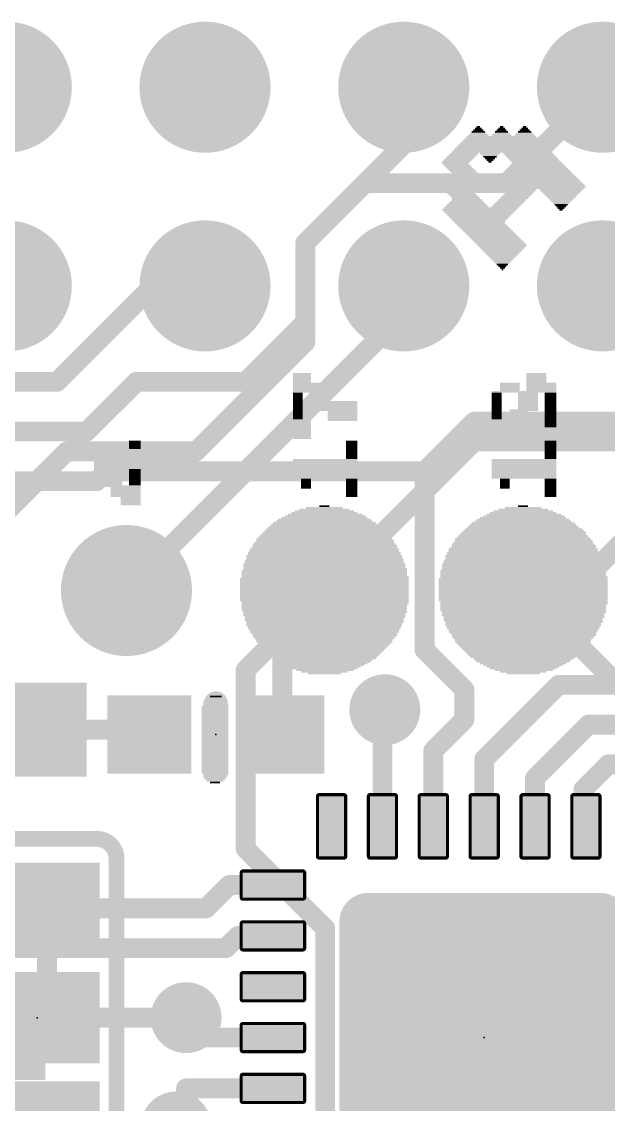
# Model space of a CAD drawing. Extents: x -8 to 72.9, y -20.5 to 38.
# Drawn here: x 11.11 to 18.6, y 14.77 to 28.61 of the extents above; entities that cross this region are included whole.
import ezdxf

# ---------------------------------------------------------------- set-up
doc = ezdxf.new("R2010")
doc.units = 0
for name, color, linetype in [('1', 12, 'CONTINUOUS'), ('16', 132, 'CONTINUOUS'), ('17', 110, 'CONTINUOUS'), ('18', 110, 'CONTINUOUS'), ('203', 40, 'CONTINUOUS'), ('21', 40, 'CONTINUOUS'), ('22', 253, 'CONTINUOUS'), ('23', 53, 'CONTINUOUS'), ('24', 53, 'CONTINUOUS')]:
    doc.layers.add(name, color=color, linetype=linetype)

# ---------------------------------------------------------------- blocks, each defined once
blk = doc.blocks.new('RECT')
blk.add_solid([(-0.5, -0.5), (0.5, -0.5), (-0.5, 0.5), (0.5, 0.5)])
blk = doc.blocks.new('ROUNDP')
at = {"const_width": 0.5}
blk.add_lwpolyline([(0, -0.25, 1), (0, 0.25, 1), (0, -0.25)], format="xyb", dxfattribs=at)
blk = doc.blocks.new('RECT136000X64000R20')
at = {"const_width": 0.04}
blk.add_lwpolyline([(0.405, -0.16), (0.405, 0.16, 0.4142), (0.385, 0.18), (-0.385, 0.18, 0.4142), (-0.405, 0.16), (-0.405, -0.16, 0.4142), (-0.385, -0.18), (0.385, -0.18, 0.4142)], format="xyb", close=True, dxfattribs=at)
blk.add_solid([(-0.395, -0.17), (0.395, -0.17), (-0.395, 0.17), (0.395, 0.17)])
blk = doc.blocks.new('RECT64000X136000R20')
at = {"const_width": 0.04}
blk.add_lwpolyline([(0.18, -0.385), (0.18, 0.385, 0.4142), (0.16, 0.405), (-0.16, 0.405, 0.4142), (-0.18, 0.385), (-0.18, -0.385, 0.4142), (-0.16, -0.405), (0.16, -0.405, 0.4142)], format="xyb", close=True, dxfattribs=at)
blk.add_solid([(-0.17, -0.395), (0.17, -0.395), (-0.17, 0.395), (0.17, 0.395)])
blk = doc.blocks.new('RECT592000X592000R20')
at = {"const_width": 0.37}
blk.add_lwpolyline([(1.665, -1.48), (1.665, 1.48, 0.4142), (1.48, 1.665), (-1.48, 1.665, 0.4142), (-1.665, 1.48), (-1.665, -1.48, 0.4142), (-1.48, -1.665), (1.48, -1.665, 0.4142)], format="xyb", close=True, dxfattribs=at)
blk.add_solid([(-1.5054, -1.5054), (1.5054, -1.5054), (-1.5054, 1.5054), (1.5054, 1.5054)])
blk = doc.blocks.new('ROUNDV')
at = {"const_width": 0.5}
blk.add_lwpolyline([(0, -0.25, 1), (0, 0.25, 1), (0, -0.25)], format="xyb", dxfattribs=at)

msp = doc.modelspace()

# ---------------------------------------------------------------- linework, layer by layer
at = {"layer": '1', "const_width": 0.254}
for points in [[(15.99, 27.039), (15.99, 27.77)], [(14.732, 25.781), (15.99, 27.039)], [(14.732, 24.765), (14.732, 25.781)], [(11.557, 24.003), (12.784, 25.23)], [(12.784, 25.23), (13.45, 25.23)], [(13.97, 24.003), (14.732, 24.765)], [(7.874, 24.003), (11.557, 24.003)], [(11.938, 23.368), (12.573, 24.003)], [(12.573, 24.003), (13.97, 24.003)], [(16.256, 22.86), (16.891, 23.495)], [(16.891, 23.495), (21.336, 23.495)], [(8.255, 23.368), (11.938, 23.368)], [(12.192, 22.86), (12.065, 22.733)], [(12.192, 22.86), (16.256, 22.86)], [(16.256, 22.86), (16.256, 20.5775)], [(12.065, 22.733), (9.271, 22.733)], [(14.439, 20.789), (14.986, 21.336)], [(14.439, 19.4945), (14.439, 20.789)], [(16.764, 20.0695), (16.256, 20.5775)], [(17.9705, 20.1295), (17.018, 19.177)], [(46.3703, 20.1295), (17.9705, 20.1295)], [(16.764, 19.685), (16.764, 20.0695)], [(15.718, 19.782), (15.748, 19.812)], [(15.718, 18.321), (15.718, 19.782)], [(16.368, 19.289), (16.764, 19.685)], [(11.337, 19.558), (12.739, 19.558)], [(12.739, 19.558), (12.739, 19.4945)], [(17.668, 18.938), (18.3515, 19.6215)], [(18.3515, 19.6215), (19.6215, 19.6215)], [(16.368, 18.321), (16.368, 19.289)], [(17.018, 19.177), (17.018, 18.321)], [(18.6055, 19.1135), (18.288, 18.796)], [(19.3675, 19.1135), (18.6055, 19.1135)], [(17.668, 18.321), (17.668, 18.938)], [(18.288, 18.796), (18.288, 18.351)], [(18.288, 18.351), (18.318, 18.321)], [(13.462, 17.272), (13.761, 17.571)], [(13.761, 17.571), (14.318, 17.571)], [(7.874, 17.272), (13.462, 17.272)], [(13.716, 16.764), (13.873, 16.921)], [(13.873, 16.921), (14.318, 16.921)], [(7.493, 16.764), (13.716, 16.764)], [(13.208, 15.875), (13.462, 15.621)], [(13.462, 15.621), (14.318, 15.621)], [(13.208, 14.351), (13.208, 14.971)], [(14.318, 14.971), (13.208, 14.971)]]:
    msp.add_lwpolyline(points, dxfattribs=at)
at = {"layer": '1', "const_width": 0.127}
for points in [[(16.0535, 27.77, 1), (15.9265, 27.77)], [(16.0349, 26.9941, 1), (15.9451, 27.0839)], [(15.9265, 27.039, 1), (16.0535, 27.039)], [(14.7955, 25.781, 1), (14.6685, 25.781)], [(14.6871, 25.8259, 1), (14.7769, 25.7361)], [(12.784, 25.2935, 1), (12.784, 25.1665)], [(12.8289, 25.1851, 1), (12.7391, 25.2749)], [(13.45, 25.1665, 1), (13.45, 25.2935)], [(14.6685, 24.765, 1), (14.7955, 24.765)], [(14.7769, 24.7201, 1), (14.6871, 24.8099)], [(11.5121, 24.0479, 1), (11.6019, 23.9581)], [(11.557, 23.9395, 1), (11.557, 24.0665)], [(12.573, 24.0665, 1), (12.573, 23.9395)], [(12.6179, 23.9581, 1), (12.5281, 24.0479)], [(13.9251, 24.0479, 1), (14.0149, 23.9581)], [(13.97, 23.9395, 1), (13.97, 24.0665)], [(16.891, 23.5585, 1), (16.891, 23.4315)], [(16.9359, 23.4501, 1), (16.8461, 23.5399)], [(11.8931, 23.4129, 1), (11.9829, 23.3231)], [(11.938, 23.3045, 1), (11.938, 23.4315)], [(12.192, 22.9235, 1), (12.192, 22.7965)], [(12.2369, 22.8151, 1), (12.1471, 22.9049)], [(16.3195, 22.86, 1), (16.1925, 22.86)], [(16.256, 22.7965, 1), (16.256, 22.9235)], [(12.0201, 22.7779, 1), (12.1099, 22.6881)], [(12.065, 22.6695, 1), (12.065, 22.7965)], [(16.2111, 22.9049, 1), (16.3009, 22.8151)], [(15.0309, 21.2911, 1), (14.9411, 21.3809)], [(14.5025, 20.789, 1), (14.3755, 20.789)], [(14.3941, 20.8339, 1), (14.4839, 20.7441)], [(16.3009, 20.6224, 1), (16.2111, 20.5326)], [(16.1925, 20.5775, 1), (16.3195, 20.5775)], [(17.9705, 20.193, 1), (17.9705, 20.066)], [(18.0154, 20.0846, 1), (17.9256, 20.1744)], [(16.8275, 20.0695, 1), (16.7005, 20.0695)], [(16.7191, 20.0246, 1), (16.8089, 20.1144)], [(15.7929, 19.7671, 1), (15.7031, 19.8569)], [(15.7815, 19.782, 1), (15.6545, 19.782)], [(15.6731, 19.8269, 1), (15.7629, 19.7371)], [(16.8089, 19.6401, 1), (16.7191, 19.7299)], [(11.337, 19.6215, 1), (11.337, 19.4945)], [(12.8025, 19.558, 1), (12.6755, 19.558)], [(12.739, 19.4945, 1), (12.739, 19.6215)], [(16.7005, 19.685, 1), (16.8275, 19.685)], [(18.3515, 19.685, 1), (18.3515, 19.558)], [(18.3964, 19.5766, 1), (18.3066, 19.6664)], [(12.6755, 19.4945, 1), (12.8025, 19.4945)], [(14.3755, 19.4945, 1), (14.5025, 19.4945)], [(16.4315, 19.289, 1), (16.3045, 19.289)], [(16.3231, 19.3339, 1), (16.4129, 19.2441)], [(17.0815, 19.177, 1), (16.9545, 19.177)], [(16.9731, 19.2219, 1), (17.0629, 19.1321)], [(18.6055, 19.177, 1), (18.6055, 19.05)], [(18.6504, 19.0686, 1), (18.5606, 19.1584)], [(17.7315, 18.938, 1), (17.6045, 18.938)], [(17.6231, 18.9829, 1), (17.7129, 18.8931)], [(18.3515, 18.796, 1), (18.2245, 18.796)], [(18.2431, 18.8409, 1), (18.3329, 18.7511)], [(18.3329, 18.3959, 1), (18.2431, 18.3061)], [(18.2245, 18.351, 1), (18.3515, 18.351)], [(18.2731, 18.2761, 1), (18.3629, 18.3659)], [(15.6545, 18.321, 1), (15.7815, 18.321)], [(16.3045, 18.321, 1), (16.4315, 18.321)], [(16.9545, 18.321, 1), (17.0815, 18.321)], [(17.6045, 18.321, 1), (17.7315, 18.321)], [(13.761, 17.6345, 1), (13.761, 17.5075)], [(13.8059, 17.5261, 1), (13.7161, 17.6159)], [(14.318, 17.5075, 1), (14.318, 17.6345)], [(13.4171, 17.3169, 1), (13.5069, 17.2271)], [(13.462, 17.2085, 1), (13.462, 17.3355)], [(13.873, 16.9845, 1), (13.873, 16.8575)], [(13.9179, 16.8761, 1), (13.8281, 16.9659)], [(14.318, 16.8575, 1), (14.318, 16.9845)], [(13.716, 16.7005, 1), (13.716, 16.8275)], [(13.6711, 16.8089, 1), (13.7609, 16.7191)], [(13.2529, 15.9199, 1), (13.1631, 15.8301)], [(13.462, 15.6845, 1), (13.462, 15.5575)], [(13.4171, 15.5761, 1), (13.5069, 15.6659)], [(14.318, 15.5575, 1), (14.318, 15.6845)], [(13.2715, 14.971, 1), (13.1445, 14.971)], [(13.208, 15.0345, 1), (13.208, 14.9075)], [(14.318, 14.9075, 1), (14.318, 15.0345)]]:
    msp.add_lwpolyline(points, format="xyb", dxfattribs=at)
at = {"layer": '16', "const_width": 0.254}
for points in [[(18.53, 27.77), (17.303, 26.543)], [(15.494, 26.543), (14.732, 25.781)], [(17.303, 26.543), (15.494, 26.543)], [(14.732, 25.781), (14.732, 24.511)], [(15.99, 24.88), (15.99, 25.23)], [(12.446, 21.336), (15.99, 24.88)], [(14.732, 24.511), (13.335, 23.114)], [(14.986, 21.336), (16.891, 23.241)], [(16.891, 23.241), (18.923, 23.241)], [(18.161, 21.336), (20.066, 23.241)], [(11.684, 23.114), (9.906, 21.336)], [(13.335, 23.114), (11.684, 23.114)], [(14.986, 21.336), (13.97, 20.32)], [(17.526, 21.336), (18.161, 21.336)], [(19.304, 19.558), (17.526, 21.336)], [(13.97, 20.32), (13.97, 18.034)], [(13.97, 18.034), (14.986, 17.018)], [(11.43, 17.272), (11.43, 16.129)], [(14.986, 17.018), (14.986, 13.462)], [(11.303, 16.002), (11.43, 16.129)], [(11.303, 15.875), (11.303, 16.002)], [(11.303, 15.875), (13.208, 15.875)]]:
    msp.add_lwpolyline(points, dxfattribs=at)
at = {"layer": '16', "const_width": 0.127}
for points in [[(18.5749, 27.7251, 1), (18.4851, 27.8149)], [(15.494, 26.6065, 1), (15.494, 26.4795)], [(15.5389, 26.4981, 1), (15.4491, 26.5879)], [(17.2581, 26.5879, 1), (17.3479, 26.4981)], [(17.303, 26.4795, 1), (17.303, 26.6065)], [(14.7955, 25.781, 1), (14.6685, 25.781)], [(14.6871, 25.8259, 1), (14.7769, 25.7361)], [(16.0535, 25.23, 1), (15.9265, 25.23)], [(15.9265, 24.88, 1), (16.0535, 24.88)], [(16.0349, 24.8351, 1), (15.9451, 24.9249)], [(14.7769, 24.4661, 1), (14.6871, 24.5559)], [(14.6685, 24.511, 1), (14.7955, 24.511)], [(16.891, 23.3045, 1), (16.891, 23.1775)], [(16.9359, 23.1961, 1), (16.8461, 23.2859)], [(11.684, 23.1775, 1), (11.684, 23.0505)], [(11.7289, 23.0691, 1), (11.6391, 23.1589)], [(13.2901, 23.1589, 1), (13.3799, 23.0691)], [(13.335, 23.0505, 1), (13.335, 23.1775)], [(15.0309, 21.2911, 1), (14.9411, 21.3809)], [(17.526, 21.3995, 1), (17.526, 21.2725)], [(17.5709, 21.3809, 1), (17.4811, 21.2911)], [(18.161, 21.2725, 1), (18.161, 21.3995)], [(12.4011, 21.3809, 1), (12.4909, 21.2911)], [(14.9411, 21.3809, 1), (15.0309, 21.2911)], [(18.1161, 21.3809, 1), (18.2059, 21.2911)], [(14.0335, 20.32, 1), (13.9065, 20.32)], [(13.9251, 20.3649, 1), (14.0149, 20.2751)], [(14.0149, 18.0789, 1), (13.9251, 17.9891)], [(13.9065, 18.034, 1), (14.0335, 18.034)], [(11.4935, 17.272, 1), (11.3665, 17.272)], [(15.0495, 17.018, 1), (14.9225, 17.018)], [(14.9411, 16.9731, 1), (15.0309, 17.0629)], [(11.4749, 16.0841, 1), (11.3851, 16.1739)], [(11.3665, 16.002, 1), (11.2395, 16.002)], [(11.2581, 16.0469, 1), (11.3479, 15.9571)], [(11.3665, 16.129, 1), (11.4935, 16.129)], [(11.303, 15.9385, 1), (11.303, 15.8115)], [(11.2395, 15.875, 1), (11.3665, 15.875)], [(13.208, 15.8115, 1), (13.208, 15.9385)]]:
    msp.add_lwpolyline(points, format="xyb", dxfattribs=at)
at = {"layer": '21', "const_width": 0.3048}
msp.add_lwpolyline([(13.589, 19.8945), (13.589, 19.0945)], dxfattribs=at)
at = {"layer": '21', "const_width": 0.1524}
for points in [[(13.6652, 19.8945, 1), (13.5128, 19.8945)], [(13.5128, 19.0945, 1), (13.6652, 19.0945)]]:
    msp.add_lwpolyline(points, format="xyb", dxfattribs=at)
at = {"layer": '22', "const_width": 0.2032}
for points in [[(12.065, 18.161), (10.541, 18.161)], [(12.319, 13.843), (12.319, 17.907)]]:
    msp.add_lwpolyline(points, dxfattribs=at)
at = {"layer": '22'}
for points, const_width in [([(12.319, 17.907, 0.4142), (12.065, 18.161)], 0.2032), ([(12.065, 18.2118, 1), (12.065, 18.1102)], 0.1016), ([(12.065, 18.1102, 1), (12.065, 18.2118)], 0.1016), ([(12.3698, 17.907, 1), (12.2682, 17.907)], 0.1016), ([(12.2682, 17.907, 1), (12.3698, 17.907)], 0.1016)]:
    msp.add_lwpolyline(points, format="xyb", dxfattribs=dict(at, const_width=const_width))
at = {"layer": '23'}
for p in [(13.589, 19.4945), (17.018, 15.621)]:
    msp.add_point(p, dxfattribs=at)
at = {"layer": '24'}
msp.add_point((11.303, 15.875), dxfattribs=at)

# ---------------------------------------------------------------- block references
at = {"layer": '1'}
for p, xscale, yscale, rotation in [((11.337, 19.558), 1.2, 1.2, 270), ((9.158, 15.728), 1.3, 4.5, 90)]:
    msp.add_blockref('RECT', p, dxfattribs=dict(at, xscale=xscale, yscale=yscale, rotation=rotation))
at = {"layer": '1', "xscale": 1.075}
for p in [(12.739, 19.4945), (14.439, 19.4945)]:
    msp.add_blockref('RECT', p, dxfattribs=at)
at = {"layer": '1', "rotation": 270}
for name, p in [('RECT136000X64000R20', (15.068, 18.321)), ('RECT136000X64000R20', (15.718, 18.321)), ('RECT136000X64000R20', (16.368, 18.321)), ('RECT136000X64000R20', (17.018, 18.321)), ('RECT136000X64000R20', (17.668, 18.321)), ('RECT136000X64000R20', (18.318, 18.321)), ('RECT64000X136000R20', (14.318, 17.571)), ('RECT592000X592000R20', (17.018, 15.621)), ('RECT64000X136000R20', (14.318, 16.921)), ('RECT64000X136000R20', (14.318, 16.271)), ('RECT64000X136000R20', (14.318, 15.621)), ('RECT64000X136000R20', (14.318, 14.971))]:
    msp.add_blockref(name, p, dxfattribs=at)
at = {"layer": '16', "xscale": 1.1684, "yscale": 1.6002, "rotation": 270}
for p in [(11.303, 17.272), (11.303, 15.875), (11.303, 14.478)]:
    msp.add_blockref('RECT', p, dxfattribs=at)
at = {"layer": '17', "xscale": 1.6764, "yscale": 1.6764}
for p in [(10.91, 27.77), (10.91, 27.77), (13.45, 27.77), (13.45, 27.77), (15.99, 27.77), (15.99, 27.77), (18.53, 27.77), (18.53, 27.77), (10.91, 25.23), (10.91, 25.23), (13.45, 25.23), (13.45, 25.23), (15.99, 25.23), (15.99, 25.23), (18.53, 25.23), (18.53, 25.23)]:
    msp.add_blockref('ROUNDP', p, dxfattribs=at)
at = {"layer": '17', "xscale": 1.6764, "yscale": 1.6764, "rotation": 90}
for p in [(12.446, 21.336), (12.446, 21.336), (14.986, 21.336), (14.986, 21.336), (17.526, 21.336), (17.526, 21.336)]:
    msp.add_blockref('ROUNDP', p, dxfattribs=at)
at = {"layer": '18', "xscale": 0.9064, "yscale": 0.9064}
for p in [(15.748, 19.812), (15.748, 19.812), (13.208, 15.875), (13.208, 15.875), (13.081, 14.478), (13.081, 14.478)]:
    msp.add_blockref('ROUNDV', p, dxfattribs=at)
at = {"layer": '203', "yscale": 0.0212}
for p, xscale in [((16.9432, 27.2616), 0.0423), ((17.2396, 27.2616), 0.0423), ((17.5359, 27.2616), 0.0423), ((17.2396, 27.1346), 0.889), ((16.9432, 27.1557), 0.254), ((16.9432, 27.1769), 0.2117), ((16.9432, 27.1981), 0.1693), ((16.9432, 27.2192), 0.127), ((16.9432, 27.2404), 0.0847), ((17.2396, 27.1557), 0.254), ((17.2396, 27.1769), 0.2117), ((17.2396, 27.1981), 0.1693), ((17.2396, 27.2192), 0.127), ((17.2396, 27.2404), 0.0847), ((17.5359, 27.1557), 0.254), ((17.5359, 27.1769), 0.2117), ((17.5359, 27.1981), 0.1693), ((17.5359, 27.2192), 0.127), ((17.5359, 27.2404), 0.0847), ((17.2396, 26.9864), 1.1853), ((17.2396, 27.0076), 1.143), ((17.2396, 27.0288), 1.1006), ((17.2396, 27.0499), 1.0583), ((17.2396, 27.0711), 1.016), ((17.2396, 27.0922), 0.9736), ((17.2396, 27.1134), 0.9313), ((16.6998, 26.8594), 0.3598), ((16.721, 26.8806), 0.3598), ((16.7422, 26.9018), 0.3598), ((16.7633, 26.9229), 0.3598), ((17.2396, 26.9441), 1.27), ((17.2396, 26.9653), 1.2276), ((17.0914, 26.9229), 0.254), ((17.0914, 26.9018), 0.2117), ((17.0914, 26.8806), 0.1693), ((17.0914, 26.8594), 0.127), ((17.5782, 26.9229), 0.635), ((17.5994, 26.9018), 0.635), ((17.6205, 26.8806), 0.635), ((17.6417, 26.8594), 0.635), ((16.6469, 26.7959), 0.3387), ((16.6575, 26.8171), 0.3598), ((16.6681, 26.7748), 0.3387), ((16.6787, 26.8383), 0.3598), ((16.6893, 26.7536), 0.3387), ((16.7104, 26.7324), 0.3387), ((16.7316, 26.7113), 0.3387), ((17.0914, 26.8383), 0.0847), ((17.0914, 26.8171), 0.0423), ((17.6629, 26.8383), 0.635), ((17.684, 26.8171), 0.635), ((17.7052, 26.7959), 0.635), ((17.7264, 26.7748), 0.635), ((17.7475, 26.7536), 0.635), ((17.7687, 26.7324), 0.635), ((17.7899, 26.7113), 0.635), ((16.7316, 26.5843), 0.3387), ((16.7527, 26.6901), 0.3387), ((16.7527, 26.6054), 0.3387), ((16.7739, 26.6689), 0.3387), ((16.7739, 26.6266), 0.3387), ((16.7845, 26.6478), 0.3175), ((17.8428, 26.5843), 0.7831), ((17.8428, 26.6054), 0.7408), ((17.811, 26.6901), 0.635), ((17.8428, 26.6266), 0.6985), ((17.8322, 26.6689), 0.635), ((17.8428, 26.6478), 0.6561), ((16.6469, 26.4996), 0.3387), ((16.6575, 26.4784), 0.3598), ((16.6681, 26.5208), 0.3387), ((16.6787, 26.4573), 0.3598), ((16.6893, 26.5419), 0.3387), ((16.6998, 26.4361), 0.3598), ((16.7104, 26.5631), 0.3387), ((17.483, 26.4361), 0.3598), ((17.5041, 26.4573), 0.3598), ((17.8216, 26.4784), 0.9525), ((17.8428, 26.4996), 0.9525), ((17.8428, 26.5208), 0.9101), ((17.8428, 26.5419), 0.8678), ((17.8428, 26.5631), 0.8255), ((18.0015, 26.4573), 0.5503), ((18.0015, 26.4361), 0.508), ((16.721, 26.4149), 0.3598), ((16.7422, 26.3938), 0.3598), ((16.7951, 26.2879), 0.4656), ((16.7633, 26.3726), 0.3598), ((16.7951, 26.3091), 0.4233), ((16.7845, 26.3514), 0.3598), ((16.7951, 26.3303), 0.381), ((17.3348, 26.2879), 0.3598), ((17.356, 26.3091), 0.3598), ((17.3771, 26.3303), 0.3598), ((17.3983, 26.3514), 0.3598), ((17.4195, 26.3726), 0.3598), ((17.4406, 26.3938), 0.3598), ((17.4618, 26.4149), 0.3598), ((18.0015, 26.4149), 0.4657), ((18.0015, 26.3938), 0.4233), ((18.0015, 26.3726), 0.381), ((18.0015, 26.3514), 0.3387), ((18.0015, 26.3303), 0.2963), ((18.0015, 26.3091), 0.254), ((18.0015, 26.2879), 0.2117), ((16.9538, 26.2033), 0.9525), ((16.975, 26.2245), 0.9525), ((16.9538, 26.1821), 0.9101), ((16.9538, 26.161), 0.8678), ((16.7951, 26.2456), 0.5503), ((16.7951, 26.2668), 0.508), ((17.2925, 26.2456), 0.3598), ((17.3136, 26.2668), 0.3598), ((18.0015, 26.2668), 0.1693), ((18.0015, 26.2456), 0.127), ((18.0015, 26.2245), 0.0847), ((18.0015, 26.2033), 0.0423), ((16.9538, 26.1398), 0.8255), ((16.9538, 26.1186), 0.7831), ((16.9538, 26.0975), 0.7408), ((16.9538, 26.0763), 0.6985), ((16.9538, 26.0551), 0.6561), ((16.9644, 26.034), 0.635), ((16.9856, 26.0128), 0.635), ((17.0067, 25.9916), 0.635), ((17.0279, 25.9705), 0.635), ((17.0491, 25.9493), 0.635), ((17.0702, 25.9281), 0.635), ((17.0914, 25.907), 0.635), ((17.1126, 25.8858), 0.635), ((17.1337, 25.8646), 0.635), ((17.1549, 25.8435), 0.635), ((17.1761, 25.8223), 0.635), ((17.1972, 25.8011), 0.635), ((17.2184, 25.78), 0.635), ((17.2396, 25.7588), 0.635), ((17.2501, 25.7376), 0.6138), ((17.2501, 25.7165), 0.5715), ((17.2501, 25.6953), 0.5291), ((17.2501, 25.6741), 0.4868), ((17.2501, 25.653), 0.4445), ((17.2501, 25.6318), 0.4022), ((17.2501, 25.6106), 0.3598), ((17.2501, 25.5895), 0.3175), ((17.2501, 25.5683), 0.2752), ((17.2501, 25.5471), 0.2328), ((17.2501, 25.526), 0.1905), ((17.2501, 25.5048), 0.1482), ((17.2501, 25.4836), 0.1058), ((17.2501, 25.4625), 0.0635), ((17.2501, 25.4413), 0.0212), ((14.6891, 24.1079), 0.2328), ((14.6891, 24.0867), 0.2328), ((17.684, 24.1079), 0.254), ((17.684, 24.0867), 0.254), ((14.6891, 24.0655), 0.2328), ((14.6891, 24.0444), 0.2328), ((14.6891, 24.0232), 0.2328), ((14.6891, 24.002), 0.2328), ((14.7526, 23.9809), 0.3598), ((14.7526, 23.9597), 0.3598), ((14.7526, 23.9385), 0.3598), ((17.3454, 23.9809), 0.254), ((17.3454, 23.9597), 0.254), ((17.3454, 23.9385), 0.254), ((17.684, 24.0655), 0.254), ((17.684, 24.0444), 0.254), ((17.684, 24.0232), 0.254), ((17.684, 24.002), 0.254), ((17.7475, 23.9809), 0.381), ((17.7475, 23.9597), 0.381), ((17.7475, 23.9385), 0.381), ((14.7526, 23.9174), 0.3598), ((14.7526, 23.8962), 0.3598), ((14.8055, 23.875), 0.4656), ((14.6362, 23.8539), 0.127), ((14.6362, 23.8327), 0.127), ((14.6362, 23.8115), 0.127), ((14.9113, 23.8539), 0.254), ((14.9113, 23.8327), 0.254), ((14.9113, 23.8115), 0.254), ((17.5253, 23.875), 0.8255), ((17.1761, 23.8539), 0.127), ((17.1761, 23.8327), 0.127), ((17.1761, 23.8115), 0.127), ((17.3454, 23.9174), 0.254), ((17.3454, 23.8962), 0.254), ((17.5782, 23.8539), 0.254), ((17.5782, 23.8327), 0.254), ((17.5782, 23.8115), 0.254), ((17.7475, 23.9174), 0.381), ((17.7475, 23.8962), 0.381), ((17.864, 23.8539), 0.1482), ((17.864, 23.8327), 0.1482), ((17.864, 23.8115), 0.1482), ((14.6362, 23.7904), 0.127), ((14.6362, 23.7692), 0.127), ((14.6362, 23.7481), 0.127), ((14.6362, 23.7269), 0.127), ((14.6362, 23.7057), 0.127), ((14.6362, 23.6846), 0.127), ((14.6362, 23.6634), 0.127), ((14.9113, 23.7904), 0.254), ((14.9113, 23.7692), 0.254), ((15.0912, 23.7481), 0.6138), ((15.1547, 23.7269), 0.4868), ((15.1547, 23.7057), 0.4868), ((15.1547, 23.6846), 0.4868), ((15.1547, 23.6634), 0.4868), ((17.1761, 23.7904), 0.127), ((17.1761, 23.7692), 0.127), ((17.1761, 23.7481), 0.127), ((17.1761, 23.7269), 0.127), ((17.1761, 23.7057), 0.127), ((17.1761, 23.6846), 0.127), ((17.1761, 23.6634), 0.127), ((17.5782, 23.7904), 0.254), ((17.5782, 23.7692), 0.254), ((17.5782, 23.7481), 0.254), ((17.5782, 23.7269), 0.254), ((17.5782, 23.7057), 0.254), ((17.5782, 23.6846), 0.254), ((17.5782, 23.6634), 0.254), ((17.864, 23.7904), 0.1482), ((17.864, 23.7692), 0.1482), ((17.864, 23.7481), 0.1482), ((17.864, 23.7269), 0.1482), ((17.864, 23.7057), 0.1482), ((17.864, 23.6846), 0.1482), ((17.864, 23.6634), 0.1482), ((14.6362, 23.6422), 0.127), ((14.6362, 23.6211), 0.127), ((14.6362, 23.5999), 0.127), ((14.6362, 23.5787), 0.127), ((14.6362, 23.5576), 0.127), ((14.6362, 23.5364), 0.127), ((15.1547, 23.6422), 0.4868), ((15.2076, 23.6211), 0.381), ((15.2076, 23.5999), 0.381), ((15.2076, 23.5787), 0.381), ((15.2076, 23.5576), 0.381), ((15.2076, 23.5364), 0.381), ((17.1761, 23.6422), 0.127), ((17.1761, 23.6211), 0.127), ((17.1761, 23.5999), 0.127), ((17.1761, 23.5787), 0.127), ((17.1761, 23.5576), 0.127), ((17.1761, 23.5364), 0.127), ((17.5253, 23.6422), 0.3598), ((17.4618, 23.6211), 0.2328), ((17.4618, 23.5999), 0.2328), ((17.4618, 23.5787), 0.2328), ((17.4618, 23.5576), 0.2328), ((17.4618, 23.5364), 0.2328), ((17.864, 23.6422), 0.1482), ((17.864, 23.6211), 0.1482), ((17.864, 23.5999), 0.1482), ((17.864, 23.5787), 0.1482), ((17.864, 23.5576), 0.1482), ((17.864, 23.5364), 0.1482), ((14.6891, 23.5152), 0.2328), ((14.6891, 23.4941), 0.2328), ((14.6891, 23.4729), 0.2328), ((14.6891, 23.4517), 0.2328), ((14.6891, 23.4306), 0.2328), ((14.6891, 23.4094), 0.2328), ((14.6891, 23.3882), 0.2328), ((15.2076, 23.5152), 0.381), ((17.3454, 23.5152), 0.4657), ((17.3454, 23.4941), 0.4657), ((17.3454, 23.4729), 0.4657), ((17.3454, 23.4517), 0.4657), ((17.3454, 23.4306), 0.4657), ((17.5253, 23.4094), 0.8255), ((17.3454, 23.3882), 0.254), ((17.684, 23.3882), 0.254), ((17.864, 23.5152), 0.1482), ((17.864, 23.4941), 0.1482), ((17.864, 23.4729), 0.1482), ((17.864, 23.4517), 0.1482), ((17.864, 23.4306), 0.1482), ((14.6891, 23.3671), 0.2328), ((14.6891, 23.3459), 0.2328), ((14.6891, 23.3247), 0.2328), ((14.6891, 23.3036), 0.2328), ((14.6891, 23.2824), 0.2328), ((17.3454, 23.3671), 0.254), ((17.3454, 23.3459), 0.254), ((17.3454, 23.3247), 0.254), ((17.3454, 23.3036), 0.254), ((17.3454, 23.2824), 0.254), ((17.684, 23.3671), 0.254), ((17.684, 23.3459), 0.254), ((17.684, 23.3247), 0.254), ((17.684, 23.3036), 0.254), ((17.684, 23.2824), 0.254), ((12.4455, 23.1342), 0.8255), ((12.4455, 23.1131), 0.8255), ((12.5513, 23.2401), 0.1482), ((12.5513, 23.2189), 0.1482), ((12.5513, 23.1977), 0.1482), ((12.5513, 23.1766), 0.1482), ((12.5513, 23.1554), 0.1482), ((15.3241, 23.2401), 0.1482), ((15.3241, 23.2189), 0.1482), ((15.3241, 23.1977), 0.1482), ((15.3241, 23.1766), 0.1482), ((15.3241, 23.1554), 0.1482), ((15.3241, 23.1342), 0.1482), ((15.3241, 23.1131), 0.1482), ((17.864, 23.2401), 0.1482), ((17.864, 23.2189), 0.1482), ((17.864, 23.1977), 0.1482), ((17.864, 23.1766), 0.1482), ((17.864, 23.1554), 0.1482), ((17.864, 23.1342), 0.1482), ((17.864, 23.1131), 0.1482), ((12.4455, 23.0919), 0.8255), ((12.4455, 23.0707), 0.8255), ((12.4455, 23.0496), 0.8255), ((12.4455, 23.0284), 0.8255), ((12.4455, 23.0072), 0.8255), ((12.4455, 22.9861), 0.8255), ((14.9854, 23.0072), 0.8255), ((14.9854, 22.9861), 0.8255), ((15.3241, 23.0919), 0.1482), ((15.3241, 23.0707), 0.1482), ((15.3241, 23.0496), 0.1482), ((15.3241, 23.0284), 0.1482), ((17.5253, 23.0072), 0.8255), ((17.5253, 22.9861), 0.8255), ((17.864, 23.0919), 0.1482), ((17.864, 23.0707), 0.1482), ((17.864, 23.0496), 0.1482), ((17.864, 23.0284), 0.1482), ((12.4455, 22.9649), 0.8255), ((12.4455, 22.9437), 0.8255), ((12.4455, 22.9226), 0.8255), ((12.4455, 22.9014), 0.8255), ((12.1492, 22.8803), 0.2328), ((12.1492, 22.8591), 0.2328), ((12.1492, 22.8379), 0.2328), ((12.5513, 22.8803), 0.1482), ((12.5513, 22.8591), 0.1482), ((12.5513, 22.8379), 0.1482), ((14.9854, 22.9649), 0.8255), ((14.9854, 22.9437), 0.8255), ((14.9854, 22.9226), 0.8255), ((14.9854, 22.9014), 0.8255), ((14.9854, 22.8803), 0.8255), ((14.9854, 22.8591), 0.8255), ((14.9854, 22.8379), 0.8255), ((17.5253, 22.9649), 0.8255), ((17.5253, 22.9437), 0.8255), ((17.5253, 22.9226), 0.8255), ((17.5253, 22.9014), 0.8255), ((17.5253, 22.8803), 0.8255), ((17.5253, 22.8591), 0.8255), ((17.5253, 22.8379), 0.8255), ((12.1492, 22.8168), 0.2328), ((12.1492, 22.7956), 0.2328), ((12.2127, 22.7744), 0.3598), ((12.2656, 22.7533), 0.254), ((12.2656, 22.7321), 0.254), ((12.2656, 22.7109), 0.254), ((12.2656, 22.6898), 0.254), ((12.5513, 22.8168), 0.1482), ((12.5513, 22.7956), 0.1482), ((12.5513, 22.7744), 0.1482), ((12.5513, 22.7533), 0.1482), ((12.5513, 22.7321), 0.1482), ((12.5513, 22.7109), 0.1482), ((12.5513, 22.6898), 0.1482), ((14.9854, 22.8168), 0.8255), ((14.9854, 22.7956), 0.8255), ((14.9854, 22.7744), 0.8255), ((14.742, 22.7533), 0.127), ((14.742, 22.7321), 0.127), ((14.742, 22.7109), 0.127), ((14.742, 22.6898), 0.127), ((15.3241, 22.7533), 0.1482), ((15.3241, 22.7321), 0.1482), ((15.3241, 22.7109), 0.1482), ((15.3241, 22.6898), 0.1482), ((17.5253, 22.8168), 0.8255), ((17.5253, 22.7956), 0.8255), ((17.5253, 22.7744), 0.8255), ((17.2819, 22.7533), 0.127), ((17.2819, 22.7321), 0.127), ((17.2819, 22.7109), 0.127), ((17.2819, 22.6898), 0.127), ((17.864, 22.7533), 0.1482), ((17.864, 22.7321), 0.1482), ((17.864, 22.7109), 0.1482), ((17.864, 22.6898), 0.1482), ((12.382, 22.6686), 0.4868), ((12.4349, 22.6474), 0.381), ((12.4349, 22.6263), 0.381), ((12.4349, 22.6051), 0.381), ((12.4349, 22.5839), 0.381), ((12.4349, 22.5628), 0.381), ((14.742, 22.6686), 0.127), ((14.742, 22.6474), 0.127), ((15.3241, 22.6686), 0.1482), ((15.3241, 22.6474), 0.1482), ((15.3241, 22.6263), 0.1482), ((15.3241, 22.6051), 0.1482), ((15.3241, 22.5839), 0.1482), ((15.3241, 22.5628), 0.1482), ((17.2819, 22.6686), 0.127), ((17.2819, 22.6474), 0.127), ((17.864, 22.6686), 0.1482), ((17.864, 22.6474), 0.1482), ((17.864, 22.6263), 0.1482), ((17.864, 22.6051), 0.1482), ((17.864, 22.5839), 0.1482), ((17.864, 22.5628), 0.1482), ((12.4349, 22.5416), 0.381), ((12.4984, 22.5204), 0.254), ((12.4984, 22.4993), 0.254), ((12.4984, 22.4781), 0.254), ((12.4984, 22.4569), 0.254), ((12.4984, 22.4358), 0.254), ((14.9748, 22.4146), 0.127), ((15.3241, 22.5416), 0.1482), ((17.5147, 22.4146), 0.127), ((17.864, 22.5416), 0.1482), ((14.9854, 22.2876), 1.0371), ((14.9854, 22.3088), 0.9525), ((14.9748, 22.3299), 0.8466), ((14.9748, 22.3511), 0.762), ((14.9748, 22.3723), 0.635), ((14.9748, 22.3934), 0.4656), ((17.5253, 22.2876), 1.0371), ((17.5253, 22.3088), 0.9525), ((17.5147, 22.3299), 0.8466), ((17.5147, 22.3511), 0.762), ((17.5147, 22.3723), 0.635), ((17.5147, 22.3934), 0.4656), ((14.9748, 22.1394), 1.4393), ((14.9748, 22.1606), 1.3969), ((14.9748, 22.1818), 1.3546), ((14.9748, 22.2029), 1.3123), ((14.9748, 22.2241), 1.2276), ((14.9748, 22.2453), 1.1853), ((14.9748, 22.2664), 1.1006), ((17.5147, 22.1394), 1.4393), ((17.5147, 22.1606), 1.3969), ((17.5147, 22.1818), 1.3546), ((17.5147, 22.2029), 1.3123), ((17.5147, 22.2241), 1.2276), ((17.5147, 22.2453), 1.1853), ((17.5147, 22.2664), 1.1006), ((14.9748, 22.0125), 1.6933), ((14.9748, 22.0336), 1.6509), ((14.9748, 22.0548), 1.6086), ((14.9854, 22.076), 1.5874), ((14.9854, 22.0971), 1.5451), ((14.9854, 22.1183), 1.5028), ((17.5147, 22.0125), 1.6933), ((17.5147, 22.0336), 1.6509), ((17.5147, 22.0548), 1.6086), ((17.5253, 22.076), 1.5874), ((17.5253, 22.0971), 1.5451), ((17.5253, 22.1183), 1.5028), ((14.9748, 21.8643), 1.9049), ((14.9748, 21.8855), 1.8626), ((14.9748, 21.9278), 1.8203), ((14.9854, 21.9066), 1.8414), ((14.9748, 21.949), 1.7779), ((14.9748, 21.9913), 1.7356), ((14.9854, 21.9701), 1.7568), ((17.5147, 21.8643), 1.9049), ((17.5147, 21.8855), 1.8626), ((17.5147, 21.9278), 1.8203), ((17.5253, 21.9066), 1.8414), ((17.5147, 21.949), 1.7779), ((17.5147, 21.9913), 1.7356), ((17.5253, 21.9701), 1.7568), ((14.9748, 21.7796), 1.9896), ((14.9748, 21.7585), 1.9896), ((14.9854, 21.7373), 2.0108), ((14.9748, 21.822), 1.9473), ((14.9748, 21.8008), 1.9473), ((14.9748, 21.8431), 1.9049), ((17.5147, 21.7796), 1.9896), ((17.5147, 21.7585), 1.9896), ((17.5253, 21.7373), 2.0108), ((17.5147, 21.822), 1.9473), ((17.5147, 21.8008), 1.9473), ((17.5147, 21.8431), 1.9049), ((14.9748, 21.5891), 2.1166), ((14.9748, 21.6738), 2.0743), ((14.9748, 21.6526), 2.0743), ((14.9748, 21.6315), 2.0743), ((14.9854, 21.6103), 2.0954), ((14.9748, 21.7161), 2.0319), ((14.9748, 21.695), 2.0319), ((17.5147, 21.5891), 2.1166), ((17.5147, 21.6738), 2.0743), ((17.5147, 21.6526), 2.0743), ((17.5147, 21.6315), 2.0743), ((17.5253, 21.6103), 2.0954), ((17.5147, 21.7161), 2.0319), ((17.5147, 21.695), 2.0319), ((14.361, 21.4833), 0.9313), ((14.3504, 21.4621), 0.9101), ((14.9748, 21.568), 2.1166), ((14.4139, 21.5468), 0.9948), ((14.3928, 21.5256), 0.9525), ((14.3822, 21.5045), 0.9313), ((15.5357, 21.5468), 0.9948), ((15.5569, 21.5256), 0.9525), ((15.5886, 21.5045), 0.9313), ((15.5992, 21.4833), 0.9101), ((15.5992, 21.4621), 0.9101), ((16.9009, 21.4833), 0.9313), ((16.8903, 21.4621), 0.9101), ((17.5147, 21.568), 2.1166), ((16.9538, 21.5468), 0.9948), ((16.9327, 21.5256), 0.9525), ((16.9221, 21.5045), 0.9313), ((18.0756, 21.5468), 0.9948), ((18.0968, 21.5256), 0.9525), ((18.1285, 21.5045), 0.9313), ((18.1391, 21.4833), 0.9101), ((18.1391, 21.4621), 0.9101), ((14.3398, 21.441), 0.889), ((14.3398, 21.4198), 0.889), ((14.3293, 21.3986), 0.8678), ((14.3293, 21.3775), 0.8678), ((14.3293, 21.3563), 0.8678), ((14.3293, 21.3351), 0.8678), ((14.3293, 21.314), 0.8678), ((15.6098, 21.441), 0.889), ((15.6204, 21.4198), 0.8678), ((15.6204, 21.3986), 0.8678), ((15.6204, 21.3775), 0.8678), ((15.6204, 21.3563), 0.8678), ((15.6204, 21.3351), 0.8678), ((15.6204, 21.314), 0.8678), ((16.8797, 21.441), 0.889), ((16.8797, 21.4198), 0.889), ((16.8692, 21.3986), 0.8678), ((16.8692, 21.3775), 0.8678), ((16.8692, 21.3563), 0.8678), ((16.8692, 21.3351), 0.8678), ((16.8692, 21.314), 0.8678), ((18.1497, 21.441), 0.889), ((18.1603, 21.4198), 0.8678), ((18.1603, 21.3986), 0.8678), ((18.1603, 21.3775), 0.8678), ((18.1603, 21.3563), 0.8678), ((18.1603, 21.3351), 0.8678), ((18.1603, 21.314), 0.8678), ((14.3398, 21.2505), 0.889), ((14.3398, 21.2293), 0.889), ((14.3293, 21.2928), 0.8678), ((14.3293, 21.2716), 0.8678), ((14.3504, 21.2081), 0.9101), ((14.3716, 21.187), 0.9101), ((15.5886, 21.187), 0.9313), ((15.5992, 21.2081), 0.9101), ((15.6098, 21.2505), 0.889), ((15.6098, 21.2293), 0.889), ((15.6204, 21.2928), 0.8678), ((15.6204, 21.2716), 0.8678), ((16.8797, 21.2505), 0.889), ((16.8797, 21.2293), 0.889), ((16.8903, 21.2081), 0.9101), ((16.8692, 21.2928), 0.8678), ((16.8692, 21.2716), 0.8678), ((16.9115, 21.187), 0.9101), ((18.1285, 21.187), 0.9313), ((18.1391, 21.2081), 0.9101), ((18.1497, 21.2505), 0.889), ((18.1497, 21.2293), 0.889), ((18.1603, 21.2928), 0.8678), ((18.1603, 21.2716), 0.8678), ((14.3822, 21.1658), 0.9313), ((14.3928, 21.1447), 0.9525), ((14.4245, 21.1235), 1.016), ((14.9748, 21.1023), 2.1166), ((14.9748, 21.0812), 2.1166), ((14.9748, 21.0388), 2.0743), ((14.9854, 21.06), 2.0954), ((15.5251, 21.1235), 1.016), ((15.5569, 21.1447), 0.9525), ((15.578, 21.1658), 0.9525), ((16.9644, 21.1235), 1.016), ((17.5147, 21.1023), 2.1166), ((17.5147, 21.0812), 2.1166), ((16.9221, 21.1658), 0.9313), ((16.9327, 21.1447), 0.9525), ((17.5253, 21.06), 2.0954), ((17.5147, 21.0388), 2.0743), ((18.065, 21.1235), 1.016), ((18.0968, 21.1447), 0.9525), ((18.1179, 21.1658), 0.9525), ((14.9748, 21.0177), 2.0743), ((14.9854, 20.9965), 2.0531), ((14.9748, 20.9753), 2.0319), ((14.9748, 20.9542), 2.0319), ((14.9854, 20.933), 2.0108), ((14.9748, 20.9118), 1.9896), ((14.9748, 20.8907), 1.9896), ((17.5147, 21.0177), 2.0743), ((17.5253, 20.9965), 2.0531), ((17.5147, 20.9753), 2.0319), ((17.5147, 20.9542), 2.0319), ((17.5253, 20.933), 2.0108), ((17.5147, 20.9118), 1.9896), ((17.5147, 20.8907), 1.9896), ((14.9748, 20.8695), 1.9473), ((14.9748, 20.8483), 1.9473), ((14.9748, 20.8272), 1.9049), ((14.9748, 20.806), 1.9049), ((14.9748, 20.7848), 1.8626), ((14.9854, 20.7637), 1.8414), ((17.5147, 20.8695), 1.9473), ((17.5147, 20.8483), 1.9473), ((17.5147, 20.8272), 1.9049), ((17.5147, 20.806), 1.9049), ((17.5147, 20.7848), 1.8626), ((17.5253, 20.7637), 1.8414), ((14.9748, 20.7425), 1.8203), ((14.9748, 20.7213), 1.7779), ((14.9748, 20.7002), 1.7356), ((14.9748, 20.679), 1.7356), ((14.9748, 20.6578), 1.6933), ((14.9748, 20.6367), 1.6509), ((14.9748, 20.6155), 1.6086), ((17.5147, 20.7425), 1.8203), ((17.5147, 20.7213), 1.7779), ((17.5147, 20.7002), 1.7356), ((17.5147, 20.679), 1.7356), ((17.5147, 20.6578), 1.6933), ((17.5147, 20.6367), 1.6509), ((17.5147, 20.6155), 1.6086), ((14.9748, 20.5943), 1.5663), ((14.9748, 20.5732), 1.5239), ((14.9748, 20.552), 1.4816), ((14.9748, 20.5308), 1.4393), ((14.9748, 20.5097), 1.3969), ((14.9748, 20.4885), 1.3546), ((17.5147, 20.5943), 1.5663), ((17.5147, 20.5732), 1.5239), ((17.5147, 20.552), 1.4816), ((17.5147, 20.5308), 1.4393), ((17.5147, 20.5097), 1.3969), ((17.5147, 20.4885), 1.3546), ((14.9854, 20.4673), 1.2911), ((14.9748, 20.4462), 1.2276), ((14.9748, 20.425), 1.1853), ((14.9748, 20.4039), 1.1006), ((14.9748, 20.3827), 1.016), ((14.9748, 20.3615), 0.9313), ((14.9748, 20.3404), 0.8466), ((17.5253, 20.4673), 1.2911), ((17.5147, 20.4462), 1.2276), ((17.5147, 20.425), 1.1853), ((17.5147, 20.4039), 1.1006), ((17.5147, 20.3827), 1.016), ((17.5147, 20.3615), 0.9313), ((17.5147, 20.3404), 0.8466), ((14.9854, 20.3192), 0.7408), ((14.9748, 20.298), 0.5926), ((14.9748, 20.2769), 0.4233), ((17.5253, 20.3192), 0.7408), ((17.5147, 20.298), 0.5926), ((17.5147, 20.2769), 0.4233), ((13.5779, 19.9382), 0.254), ((13.5779, 19.9594), 0.2117), ((13.5885, 19.9805), 0.1482), ((13.5779, 19.8535), 0.3387), ((13.5779, 19.8324), 0.3387), ((13.5779, 19.8112), 0.3387), ((13.5779, 19.79), 0.3387), ((13.5779, 19.917), 0.2963), ((13.5779, 19.8959), 0.2963), ((13.5885, 19.8747), 0.3175), ((13.5779, 19.7689), 0.3387), ((13.5779, 19.7477), 0.3387), ((13.5779, 19.7265), 0.3387), ((13.5779, 19.7054), 0.3387), ((13.5779, 19.6842), 0.3387), ((13.5779, 19.663), 0.3387), ((13.5779, 19.6419), 0.3387), ((13.5779, 19.6207), 0.3387), ((13.5779, 19.5995), 0.3387), ((13.5779, 19.5784), 0.3387), ((13.5779, 19.5572), 0.3387), ((13.5779, 19.536), 0.3387), ((13.5779, 19.5149), 0.3387), ((13.5779, 19.4937), 0.3387), ((13.5779, 19.4726), 0.3387), ((13.5779, 19.4514), 0.3387), ((13.5779, 19.4302), 0.3387), ((13.5779, 19.4091), 0.3387), ((13.5779, 19.3879), 0.3387), ((13.5779, 19.3667), 0.3387), ((13.5779, 19.3456), 0.3387), ((13.5779, 19.3244), 0.3387), ((13.5779, 19.3032), 0.3387), ((13.5779, 19.2821), 0.3387), ((13.5779, 19.2609), 0.3387), ((13.5779, 19.2397), 0.3387), ((13.5779, 19.2186), 0.3387), ((13.5779, 19.1974), 0.3387), ((13.5779, 19.1762), 0.3387), ((13.5779, 19.1551), 0.3387), ((13.5779, 19.1339), 0.3387), ((13.5779, 19.1127), 0.3387), ((13.5779, 19.0916), 0.3387), ((13.5779, 19.0704), 0.3387), ((13.5779, 19.0492), 0.3387), ((13.5779, 19.0281), 0.3387), ((13.5779, 19.0069), 0.3387), ((13.5885, 18.9857), 0.3175), ((13.5779, 18.9646), 0.2963), ((13.5779, 18.9434), 0.2963), ((13.5779, 18.9222), 0.254), ((13.5779, 18.9011), 0.2117), ((13.5779, 18.8799), 0.127)]:
    msp.add_blockref('RECT', p, dxfattribs=dict(at, xscale=xscale))

doc.saveas('drawing.dxf')
